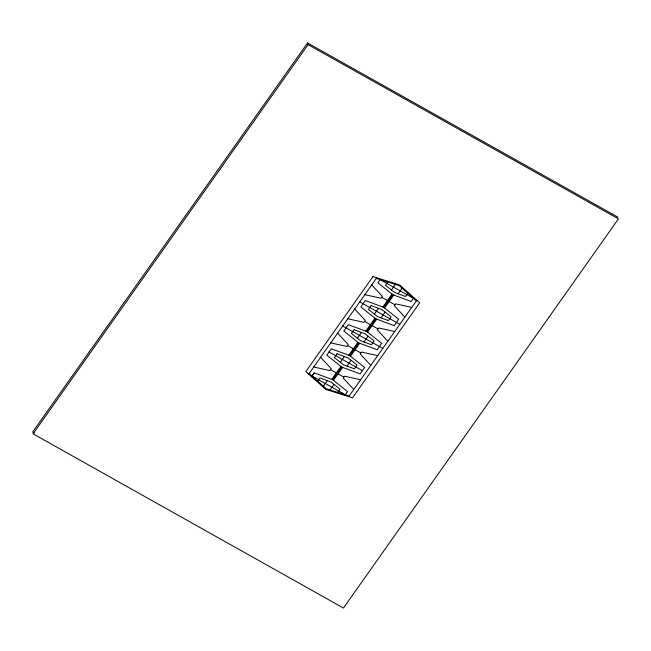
<?xml version="1.0" encoding="UTF-8"?>
<svg xmlns="http://www.w3.org/2000/svg" width="651" height="651" viewBox="0 0 651 651"><rect width="100%" height="100%" fill="white"/><g stroke="black" fill="none" stroke-linecap="round" stroke-linejoin="round"><path stroke-width="0.98" d="M314.221 372.893L311.569 376.726L314.221 372.893L332.694 379.712L347.585 391.617L344.892 395.426M617.937 217.182L307.565 42.966L32.55 432.126L34.324 433.127M308.078 44.65L33.063 433.818L343.435 608.034L618.45 218.874L308.078 44.65L307.565 42.966M308.672 374.146L376.766 277.79M314.84 378.613L315.32 377.938M317.696 381.16L319.999 377.905L331.05 382.039L340.017 389.135L337.714 392.398M387.768 282.005L385.465 285.268L394.425 292.364L405.483 296.498L407.778 293.243M323.409 386.263L327.372 380.664M340.318 362.33L344.403 356.553M357.358 338.219L361.443 332.441M374.398 314.108L378.483 308.33M391.438 289.996L395.393 284.397M331.725 379.354L340.88 366.399M348.765 355.243L357.92 342.288M365.805 331.131L374.96 318.176M382.837 307.02L392 294.065M332.694 379.712L341.661 367.026L360.141 373.853L364.625 367.506L349.733 355.601L331.261 348.781L326.778 355.12L341.661 367.026M349.733 355.601L358.701 342.914L377.181 349.742L381.665 343.394L366.773 331.489L348.301 324.67L343.818 331.009L358.701 342.914M366.773 331.489L375.741 318.803L394.221 325.63L398.705 319.283L383.813 307.378L365.341 300.559L360.857 306.898L375.741 318.803M383.813 307.378L392.781 294.691L411.253 301.519L413.499 298.345L380.135 279.613L377.897 282.786L392.781 294.691M333.483 380.339L342.638 367.384M350.523 356.227L359.678 343.272M367.563 332.116L376.717 319.161M384.595 308.004L393.757 295.049M330.081 390.006L334.044 384.407M346.991 366.074L351.076 360.296M364.031 341.962L368.116 336.185M381.071 317.851L385.156 312.073M398.111 293.739L402.066 288.149M341.531 393.595L342.003 392.919M348.708 396.622L416.803 300.257M364.845 294.667L380.949 298.239L382.3 296.335L371.721 284.935M411.749 307.41L395.645 303.83L394.294 305.734L404.873 317.135M347.805 318.778L363.917 322.351L365.26 320.447L354.681 309.046M394.718 331.522L378.605 327.941L377.263 329.845L387.841 341.246M330.765 342.89L346.877 346.462L348.22 344.558L337.641 333.157M377.678 355.633L361.565 352.053L360.223 353.957L370.801 365.357M313.725 367.001L329.837 370.574L331.18 368.669L320.601 357.269M360.638 379.745L344.525 376.164L343.183 378.068L353.762 389.469M376.319 278.425L399.209 285.594L416.355 300.892M349.156 395.987L326.273 388.81L309.119 373.511M381.624 297.287L387.418 300.542M389.176 301.527L394.97 304.782M359.759 301.852L399.795 324.328M364.584 321.399L370.378 324.654M372.136 325.638L377.93 328.893M342.719 325.964L382.755 348.44M347.544 345.51L353.338 348.765M355.096 349.75L360.89 353.005M329.024 351.947L362.379 370.679M330.513 369.622L336.307 372.877M338.056 373.861L343.85 377.116M311.984 376.058L345.339 394.791M372.958 276.594L305.815 371.599L325.825 389.444L352.525 397.818L419.659 302.805L399.657 284.959L372.958 276.594M337.039 353.794L334.345 357.602L343.313 364.698L354.364 368.832L357.057 365.032L348.09 357.928L337.039 353.794M354.079 329.683L351.385 333.491L360.345 340.587L371.404 344.721L374.097 340.921L365.13 333.817L354.079 329.683M371.119 305.571L368.425 309.38L377.385 316.476L388.444 320.609L391.129 316.809L382.17 309.705L371.119 305.571"/></g></svg>
